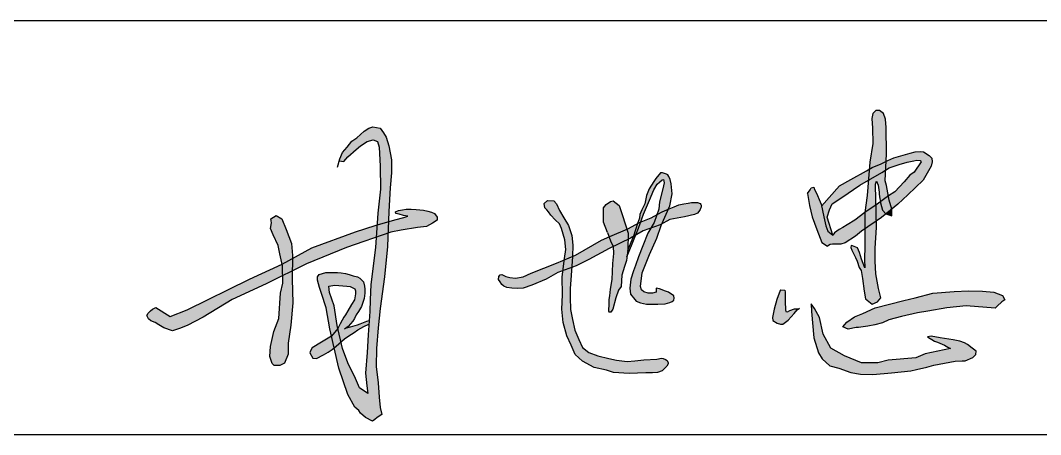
# Model space of a CAD drawing. Extents: x 9732137 to 18866768, y -962146 to 246094.
# Drawn here: x 9819025 to 9820628, y -460106 to -459456 of the extents above; entities that cross this region are included whole.
import ezdxf

# ---------------------------------------------------------------- set-up
doc = ezdxf.new("R2010")
doc.units = 0
doc.header["$LTSCALE"] = 1000
doc.layers.get('0').update_dxf_attribs({"linetype": 'CONTINUOUS'})
doc.layers.add('HATCH', color=254, linetype='CONTINUOUS')

msp = doc.modelspace()

# ---------------------------------------------------------------- hatches: boundary and pattern name
at = {"layer": 'HATCH'}
for points in [[(9820384.9, -459624.2), (9820383.9, -459611.2), (9820380.7, -459602.1), (9820374.4, -459597.9), (9820368.4, -459597.9), (9820364.2, -459602.5), (9820362.5, -459610.2), (9820363.2, -459625.3), (9820363.9, -459649.4), (9820359, -459678.5), (9820358.1, -459689.6), (9820362.8, -459686.9), (9820377.2, -459681.1), (9820385, -459677.3), (9820385.6, -459665.6)], [(9819605.7, -459719.1), (9819607.8, -459695.6), (9819607.6, -459675), (9819603.6, -459653.1), (9819599.3, -459639.5), (9819595.3, -459632.6), (9819589.7, -459625.6), (9819578.5, -459623.5), (9819572, -459625.4), (9819564.6, -459629.9), (9819553.1, -459640.6), (9819545.3, -459645.6), (9819538.1, -459655), (9819530.6, -459663.8), (9819526.3, -459673.4), (9819525.5, -459676.9), (9819532.9, -459677.6), (9819539.3, -459670.2), (9819552.4, -459659.1), (9819559.2, -459653), (9819569.3, -459646.3), (9819579.1, -459643.6), (9819585.8, -459646.3), (9819588.5, -459655.1), (9819589.9, -459685.1), (9819590.6, -459721.1), (9819586.2, -459758.9), (9819584.9, -459777), (9819602.7, -459771.9), (9819603.3, -459756.1)], [(9820456.4, -459672.5), (9820452.4, -459668.3), (9820443.6, -459662.6), (9820438.4, -459662), (9820430.7, -459662.3), (9820422.6, -459664.5), (9820408, -459668.9), (9820396.7, -459672.1), (9820387.7, -459676), (9820385, -459677.3), (9820384.3, -459691), (9820389.7, -459687.5), (9820405.2, -459682.2), (9820417.8, -459678.9), (9820428.6, -459676.6), (9820433.2, -459675.8), (9820438.1, -459675.9), (9820439.8, -459678.4), (9820428.8, -459694.4), (9820422, -459699.4), (9820413.3, -459709.8), (9820398.5, -459725.5), (9820388.4, -459731.5), (9820389.8, -459738.6), (9820393.6, -459752.4), (9820403.2, -459744.7), (9820419, -459730.1), (9820443.1, -459707.2), (9820455.4, -459685), (9820457.1, -459678)], [(9820385, -459677.3), (9820377.2, -459681.1), (9820362.8, -459686.9), (9820358.1, -459689.6), (9820356.9, -459707.3), (9820378.1, -459695.1), (9820384.3, -459691)], [(9820012.8, -459738.4), (9820020, -459722.4), (9820024.9, -459713.3), (9820028.6, -459710.2), (9820032.7, -459706.7), (9820035.2, -459706.2), (9820036, -459711), (9820034.1, -459720.4), (9820028.9, -459741.1), (9820027.6, -459752.6), (9820024.5, -459761.3), (9820025.9, -459760.6), (9820032.9, -459756.6), (9820042.6, -459752.4), (9820045, -459747.1), (9820048.7, -459728.6), (9820047.1, -459713), (9820045.3, -459705.8), (9820043.5, -459701.4), (9820041.8, -459698.8), (9820039.8, -459697.4), (9820033.6, -459695.6), (9820030.5, -459695.6), (9820022.9, -459704.5), (9820019.7, -459709.3), (9820016.3, -459714.7), (9820012.6, -459720.4), (9820008.4, -459731.2), (9820005.5, -459744.1), (9820001.1, -459753.6), (9819998.1, -459761.1), (9819997.6, -459766.8), (9819994.4, -459774.8), (9819997.2, -459773.2), (9819999.1, -459772.5), (9820003.4, -459760.3)], [(9820315.4, -459734.2), (9820343.7, -459714.8), (9820356.9, -459707.3), (9820358.1, -459689.6), (9820353.8, -459692.1), (9820329.3, -459706), (9820311.8, -459715.7), (9820283.4, -459747.7), (9820287.2, -459764.5), (9820290, -459778.6), (9820293.5, -459787.2), (9820301.1, -459793.3), (9820292.3, -459764.9), (9820295.6, -459753.3), (9820300.1, -459744.3)], [(9820384.3, -459691), (9820378.1, -459695.1), (9820356.9, -459707.3), (9820355.1, -459731.2), (9820351.6, -459757.6), (9820368.9, -459745.9), (9820368.6, -459734.6), (9820368.1, -459716.4), (9820368.2, -459713.1), (9820369.7, -459708.5), (9820372.5, -459714.9), (9820373.9, -459726), (9820374, -459729), (9820374.7, -459736.3), (9820376.2, -459740.5), (9820388.4, -459731.5), (9820385.3, -459715.5), (9820383.5, -459707.8)], [(9820282.7, -459744.9), (9820281.1, -459741), (9820275.6, -459727.4), (9820272, -459720.4), (9820271.3, -459718.2), (9820266.9, -459718.9), (9820265.3, -459722), (9820261.2, -459727.9), (9820264.3, -459746.6), (9820268.7, -459764.7), (9820275.9, -459784.6), (9820283.9, -459804.8), (9820292.6, -459810.6), (9820296.8, -459808), (9820300.4, -459807.5), (9820303, -459807.3), (9820308, -459807.3), (9820313.5, -459807.2), (9820320.6, -459805.2), (9820336.7, -459794.7), (9820346.1, -459787), (9820351.4, -459783.4), (9820351.6, -459757.6), (9820335.7, -459769.8), (9820323.8, -459777.2), (9820316.8, -459781.5), (9820311.2, -459784.6), (9820303.8, -459789.9), (9820301.1, -459793.3), (9820293.5, -459787.2), (9820290, -459778.6), (9820287.2, -459764.5)], [(9820389.8, -459738.6), (9820388.4, -459731.5), (9820388.4, -459731.5), (9820376.2, -459740.5), (9820376, -459742.5), (9820379.3, -459754), (9820384.2, -459760), (9820393.6, -459752.4)], [(9819891, -459793.9), (9819885.9, -459778.2), (9819878.4, -459766), (9819871.4, -459754.5), (9819866.7, -459744.1), (9819862.5, -459739.2), (9819852.9, -459738.8), (9819847.6, -459743.7), (9819848.7, -459750.3), (9819851.6, -459753.7), (9819854.4, -459756.8), (9819858.2, -459762), (9819865.1, -459769.2), (9819871.8, -459775.4), (9819874.8, -459782.9), (9819880.2, -459800.5), (9819881.5, -459815.7), (9819879.6, -459830.1), (9819879.3, -459832.1), (9819892, -459826.7), (9819892.5, -459808.8)], [(9819970.5, -459762.5), (9819965.2, -459746.9), (9819956, -459739.3), (9819951.6, -459740.5), (9819945.2, -459745.3), (9819940.8, -459750.5), (9819940.8, -459758.9), (9819940.8, -459773), (9819947.2, -459789), (9819949.5, -459795.7), (9819950.5, -459795.2), (9819977.5, -459783.8)], [(9820083.8, -459761.1), (9820088.5, -459758.6), (9820090.6, -459756.3), (9820092.8, -459752.8), (9820094.3, -459749), (9820094.3, -459746.2), (9820093.9, -459745.1), (9820092.9, -459743.8), (9820088.3, -459742.2), (9820078.9, -459742.2), (9820073.9, -459742.9), (9820066.9, -459744.2), (9820059.3, -459745.9), (9820051.6, -459748.6), (9820043.9, -459751.9), (9820042.6, -459752.4), (9820032.4, -459775.6), (9820045.2, -459768.8), (9820067.9, -459764.5)], [(9820368.9, -459745.9), (9820351.6, -459757.6), (9820351.4, -459783.4), (9820369.6, -459770.9)], [(9820379.3, -459754), (9820376, -459742.5), (9820376.2, -459740.5), (9820370.6, -459744.7), (9820368.9, -459745.9), (9820369.6, -459770.9), (9820377.4, -459765.6), (9820384.2, -459760)], [(9819450.7, -459806.6), (9819442.3, -459784.5), (9819435.3, -459767.8), (9819426.5, -459762.2), (9819418.3, -459767.8), (9819418.9, -459774.1), (9819417.7, -459782.9), (9819422, -459792.8), (9819429.5, -459809.3), (9819432.4, -459822.7), (9819436, -459839), (9819451.9, -459830.2), (9819452, -459825.1)], [(9819672, -459774.7), (9819679.4, -459769.6), (9819679.6, -459765.3), (9819675.3, -459759.5), (9819670.7, -459757.2), (9819665, -459755.8), (9819658.2, -459754.1), (9819646.6, -459752.9), (9819638.6, -459752.5), (9819631, -459752.5), (9819625, -459753.5), (9819618.8, -459754.7), (9819614, -459756.8), (9819614.5, -459759.3), (9819619.6, -459760.5), (9819626.4, -459762.2), (9819633.4, -459763.6), (9819627.2, -459765.5), (9819613, -459769), (9819602.7, -459771.9), (9819602, -459790.3), (9819606.6, -459788.7), (9819622.9, -459785.4), (9819648.7, -459781.1), (9819662.9, -459779.5)], [(9820020.3, -459773.4), (9820024.5, -459761.3), (9820015.6, -459766.2), (9819999.1, -459772.5), (9819995.6, -459782.3), (9819991.4, -459793.1), (9820003.3, -459786.3), (9820015.3, -459782)], [(9820042.6, -459752.4), (9820032.9, -459756.6), (9820025.9, -459760.6), (9820024.5, -459761.3), (9820020.3, -459773.4), (9820015.3, -459782), (9820030, -459776.9), (9820032.4, -459775.6)], [(9820393.6, -459752.4), (9820384.2, -459760), (9820394, -459763.1)], [(9819536.9, -459812.9), (9819583.6, -459796.7), (9819584.9, -459777), (9819582, -459777.9), (9819551.3, -459787.9), (9819482.4, -459813.3), (9819451.9, -459830.2), (9819451.6, -459849.6), (9819473.9, -459838.5)], [(9819602.7, -459771.9), (9819584.9, -459777), (9819583.6, -459796.7), (9819602, -459790.3)], [(9819994.4, -459774.8), (9819978.9, -459783.2), (9819977.5, -459783.8), (9819979.6, -459790), (9819979.3, -459799.6), (9819983.1, -459797.8), (9819988.1, -459794.9)], [(9820024.7, -459797.9), (9820031.2, -459778.4), (9820032.4, -459775.6), (9820030, -459776.9), (9820015.3, -459782), (9820010.5, -459790.3), (9820002.7, -459810.2), (9819995.6, -459827.1), (9819991.2, -459840.7), (9819987.7, -459849.5), (9819983.8, -459862.2), (9819982.2, -459876.4), (9819983.2, -459885.9), (9819989.9, -459894.5), (9819991.9, -459897), (9819998.7, -459899.7), (9820008.6, -459901.5), (9820015.2, -459901.6), (9820026.1, -459901.6), (9820037.9, -459901.2), (9820045, -459898.9), (9820048.5, -459897.3), (9820051.4, -459895.3), (9820051.9, -459892.2), (9820051.1, -459888.5), (9820043, -459882.8), (9820038, -459881), (9820028.6, -459877.5), (9820023.5, -459876.7), (9820023.5, -459880.6), (9820023.3, -459883), (9820018, -459884.3), (9820011.2, -459884.1), (9820004.2, -459882.2), (9820000.5, -459879.2), (9819998.9, -459874.1), (9820001.3, -459852.2), (9820013.1, -459823.6)], [(9819999.1, -459772.5), (9819997.2, -459773.2), (9819994.4, -459774.8), (9819988.1, -459794.9), (9819991.4, -459793.1), (9819995.6, -459782.3)], [(9820369.9, -459781.5), (9820369.6, -459770.9), (9820351.4, -459783.4), (9820351.2, -459810.2), (9820351.1, -459831.5), (9820351.2, -459844.5), (9820346, -459831.2), (9820343.1, -459820.5), (9820339.7, -459813), (9820334.8, -459811), (9820332.1, -459809.9), (9820330, -459809.6), (9820329.2, -459812.6), (9820330.9, -459817.1), (9820336.7, -459828.3), (9820339.4, -459834.3), (9820342.4, -459843.8), (9820345.8, -459848.8), (9820347.5, -459861.4), (9820350.2, -459881.4), (9820352.5, -459893.1), (9820363.1, -459901.5), (9820371.1, -459897.9), (9820376.6, -459891.5), (9820373.1, -459876.8), (9820368.6, -459853.9), (9820367.4, -459834), (9820367.4, -459813.9)], [(9819530.7, -459971.3), (9819528.2, -459960.8), (9819520.6, -459967.4), (9819517.4, -459970.2), (9819517.4, -459970.3), (9819524.9, -460002.1), (9819539.3, -460043.3), (9819550.3, -460063.3), (9819556.5, -460068.6), (9819559, -460072.7), (9819566.8, -460079.5), (9819577.7, -460085.1), (9819581.6, -460082.5), (9819585, -460079.3), (9819592.3, -460074.8), (9819590.1, -460063.9), (9819588.4, -460047.8), (9819586.5, -460025.1), (9819583.7, -459999.7), (9819584, -459971.2), (9819586.9, -459939), (9819589.7, -459908.2), (9819596.6, -459858.7), (9819601.2, -459811.1), (9819602, -459790.3), (9819583.6, -459796.7), (9819582.5, -459812.9), (9819575, -459870.7), (9819574.4, -459895), (9819573.4, -459913.2), (9819571.3, -459949.7), (9819569.3, -459977.6), (9819567, -460009.7), (9819569, -460029.9), (9819570.3, -460041.6), (9819557.6, -460032.7), (9819551.1, -460018.5), (9819539.1, -459993.8)], [(9819949.8, -459814.1), (9819956, -459811), (9819951.8, -459802.3), (9819949.5, -459795.7), (9819937.8, -459801.4), (9819896.6, -459824.7), (9819892, -459826.7), (9819890.8, -459843.9), (9819897.9, -459841.2), (9819917.6, -459831.5)], [(9819978.9, -459816.3), (9819979.3, -459799.6), (9819956, -459811), (9819956.6, -459821.9), (9819955.1, -459837.7), (9819953.7, -459862.9), (9819951.1, -459878), (9819950.3, -459888.3), (9819949.2, -459894.2), (9819949, -459899.3), (9819949, -459903.7), (9819948.4, -459909.4), (9819948.5, -459912.2), (9819949, -459913.5), (9819949.7, -459914.2), (9819952.4, -459914), (9819955.3, -459909.7), (9819960.3, -459891.6), (9819964.4, -459879.6), (9819968.5, -459874), (9819969.7, -459855.9), (9819973.7, -459842.3), (9819976.9, -459833.1)], [(9819979.6, -459790), (9819977.5, -459783.8), (9819950.5, -459795.2), (9819949.5, -459795.7), (9819951.8, -459802.3), (9819956, -459811), (9819979.3, -459799.6)], [(9819991.4, -459793.1), (9819988.1, -459794.9), (9819980.9, -459811.3), (9819978.7, -459817.8), (9819977.6, -459827.2), (9819985.8, -459807.1)], [(9819451.9, -459830.2), (9819436, -459839), (9819436.5, -459841.4), (9819436.9, -459856.9), (9819451.6, -459849.6)], [(9819892, -459826.7), (9819879.3, -459832.1), (9819877, -459849.1), (9819890.8, -459843.9)], [(9819357.5, -459894.5), (9819410.8, -459869.9), (9819436.9, -459856.9), (9819436.5, -459841.4), (9819436, -459839), (9819384.8, -459862.2), (9819286.9, -459910.6), (9819260, -459920.8), (9819237.6, -459907.1), (9819232.3, -459909.3), (9819228.8, -459912), (9819225.3, -459915.5), (9819223.5, -459919.2), (9819225.9, -459924.6), (9819229.8, -459927.7), (9819236.4, -459930.4), (9819242.4, -459934.3), (9819250.1, -459938.6), (9819263.5, -459943.3), (9819274.6, -459939.6), (9819286.6, -459935.3), (9819311.9, -459922.1)], [(9819869, -459852.1), (9819877, -459849.1), (9819879.3, -459832.1), (9819867.2, -459837.2), (9819827, -459852.7), (9819814.5, -459858.6), (9819802.7, -459860.7), (9819793.6, -459859.8), (9819787.4, -459858.2), (9819780.9, -459854.9), (9819778.2, -459855.8), (9819776.1, -459858.4), (9819775.8, -459862.7), (9819778.2, -459866.8), (9819781.2, -459870.5), (9819784.3, -459873.2), (9819788.7, -459875.4), (9819796.6, -459876.4), (9819805.7, -459877), (9819814.5, -459876.4), (9819828, -459871.6), (9819850.7, -459862.2)], [(9819888.2, -459891.3), (9819888.5, -459877.2), (9819889.9, -459856.6), (9819890.8, -459843.9), (9819877, -459849.1), (9819875.7, -459858.6), (9819876.2, -459887.1), (9819875.3, -459909.5), (9819877.3, -459930.4), (9819883, -459951.2), (9819890, -459966), (9819896.5, -459980.7), (9819907.8, -459991.3), (9819926, -460001), (9819945.3, -460005.2), (9819956.4, -460008.6), (9819980.9, -460010.2), (9820007.5, -460009.5), (9820017.9, -460009.3), (9820025.4, -460008.8), (9820033.2, -460006.4), (9820040.4, -459998.8), (9820042.2, -459995.2), (9820042.2, -459993.5), (9820041, -459989.8), (9820038.2, -459988.4), (9820034.6, -459987.1), (9820031.8, -459986.6), (9820024.8, -459987.8), (9820004.3, -459989.2), (9819990, -459990.5), (9819977.8, -459991.6), (9819961.3, -459989.6), (9819949, -459987), (9819931.7, -459982.9), (9819917.9, -459977.3), (9819907.8, -459969.6), (9819901.8, -459956.9), (9819895.5, -459942.2), (9819891.9, -459925.8), (9819888.8, -459909.8)], [(9819452.9, -459899.6), (9819451.4, -459862.2), (9819451.6, -459849.6), (9819436.9, -459856.9), (9819437.2, -459868.4), (9819433.3, -459884.3), (9819430.8, -459924), (9819422.9, -459944.6), (9819417.7, -459967.8), (9819416.8, -459983.6), (9819420.2, -459994.8), (9819423.4, -459998), (9819432, -459998), (9819439.4, -459994.4), (9819445.1, -459980), (9819445.5, -459963), (9819449.6, -459934.6)], [(9819558.2, -459860.9), (9819554.5, -459858.6), (9819547.4, -459856.9), (9819541, -459854.9), (9819535.3, -459853.5), (9819528.8, -459852.5), (9819522.8, -459851.8), (9819513, -459851.8), (9819504.6, -459851.8), (9819494.1, -459854.9), (9819491.4, -459858.9), (9819491.4, -459864), (9819494.4, -459875.4), (9819497.5, -459884.8), (9819505.2, -459907.4), (9819511, -459940.4), (9819513.5, -459952), (9819523.2, -459939.6), (9819522.2, -459935.3), (9819517.6, -459904.1), (9819510.2, -459883.1), (9819509.4, -459873.1), (9819518.5, -459871.6), (9819537.6, -459873.3), (9819543, -459873.9), (9819547.2, -459875.9), (9819550.2, -459877.4), (9819551.3, -459880.9), (9819551.3, -459885.2), (9819549.6, -459894.6), (9819544.8, -459902), (9819539.1, -459912), (9819535.2, -459918.5), (9819533, -459922.2), (9819530.2, -459926.5), (9819527, -459932.6), (9819523.2, -459939.6), (9819528.2, -459960.8), (9819533.7, -459956.1), (9819540.9, -459951.3), (9819548.9, -459946.3), (9819555, -459941.8), (9819564.1, -459936.8), (9819572.3, -459933.1), (9819572.6, -459927.5), (9819568.9, -459928.5), (9819558.7, -459932.4), (9819554.3, -459934.2), (9819543.2, -459937.2), (9819536.8, -459938.6), (9819539.6, -459936.4), (9819546.7, -459928.3), (9819549.4, -459923.9), (9819552.1, -459918.5), (9819555.8, -459913.2), (9819560.5, -459905.4), (9819564.9, -459892.9), (9819565.6, -459884.5), (9819565.6, -459878.1), (9819565.3, -459873.1), (9819563.6, -459866.7)], [(9820240.1, -459916.3), (9820245.1, -459910.3), (9820246.9, -459909.1), (9820241.1, -459908.8), (9820233.8, -459911.3), (9820229.8, -459913.8), (9820227.1, -459913.3), (9820226.8, -459910.5), (9820226.8, -459906.7), (9820226.3, -459901), (9820226.3, -459896.7), (9820226.3, -459890.7), (9820226.1, -459887.2), (9820226.1, -459882.7), (9820225.6, -459879.6), (9820219, -459879.1), (9820217, -459884.4), (9820213.2, -459894.4), (9820208.7, -459909.5), (9820207.2, -459917.5), (9820206.2, -459922.3), (9820207, -459927.3), (9820213.7, -459931.6), (9820218.8, -459933.1), (9820222.8, -459932.8), (9820230.8, -459926.6)], [(9820409, -459921), (9820434, -459915.4), (9820450.2, -459912.4), (9820480.1, -459907.3), (9820510.7, -459904.2), (9820556, -459908), (9820559.3, -459904.7), (9820566.6, -459897.8), (9820571.2, -459895), (9820567.9, -459887.9), (9820553.9, -459882.6), (9820536.4, -459881.3), (9820514.2, -459880.8), (9820491.8, -459881.6), (9820458.4, -459884.6), (9820430.2, -459891.5), (9820412.8, -459895.8), (9820367.8, -459907.6), (9820348.2, -459916), (9820334.9, -459921.5), (9820323.2, -459929.9), (9820316.9, -459937), (9820325.3, -459941.1), (9820337.5, -459938.3), (9820341.6, -459938.1), (9820356.1, -459936), (9820367.3, -459934.2), (9820379.2, -459930.7), (9820388.9, -459926.1)], [(9820279.9, -459922.6), (9820272.3, -459908.6), (9820267.2, -459901.2), (9820267.5, -459913), (9820271, -459954.3), (9820278.6, -459977.8), (9820284.6, -459987.6), (9820296.6, -459998.2), (9820310.7, -460002.2), (9820329.2, -460009.1), (9820344.8, -460011.7), (9820363.7, -460011.9), (9820393.4, -460009.5), (9820423.5, -460006), (9820432.3, -460004), (9820448.7, -460000.6), (9820460, -459997.6), (9820493.5, -459991.3), (9820504.2, -459990.5), (9820509.2, -459990.5), (9820521.3, -459985.3), (9820526, -459980.4), (9820526.2, -459975.6), (9820519.9, -459970.6), (9820512.9, -459965.1), (9820508.2, -459962.3), (9820500.6, -459959.7), (9820489.9, -459957.5), (9820469.9, -459954.2), (9820455.6, -459951.6), (9820449.6, -459953), (9820461, -459959.5), (9820465.5, -459961.3), (9820476.8, -459965.9), (9820481.6, -459968.9), (9820486, -459971.2), (9820446, -459979.8), (9820431.4, -459985.8), (9820388, -459989.7), (9820371.8, -459993.6), (9820346.2, -459993.6), (9820319.3, -459982.6), (9820298, -459970.7), (9820285.8, -459948.6)], [(9819523.2, -459939.6), (9819513.5, -459952), (9819517.4, -459970.2), (9819520.6, -459967.4), (9819528.2, -459960.8)], [(9819517.4, -459970.2), (9819513.5, -459952), (9819497.8, -459961.5), (9819483, -459970), (9819480.2, -459974.6), (9819479.3, -459978.2), (9819483.9, -459986.1), (9819490, -459987.1), (9819500.9, -459981.3), (9819508.3, -459976.7), (9819514.3, -459972.8)]]:
    msp.add_hatch(color=256, dxfattribs=at).paths.add_polyline_path(points)

# ---------------------------------------------------------------- linework, layer by layer
for p, q in [((9817456.8, -459456.3), (9828456.8, -459456.3)), ((9817456.8, -460106.3), (9822956.8, -460106.3))]:
    msp.add_line(p, q)
for points in [[(9820376, -459742.5), (9820379.3, -459754), (9820384.2, -459760), (9820394, -459763.1), (9820393.6, -459752.4), (9820389.8, -459738.6), (9820385.3, -459715.5), (9820383.5, -459707.8), (9820385.6, -459665.6), (9820384.9, -459624.2), (9820383.9, -459611.2), (9820380.7, -459602.1), (9820374.4, -459597.9), (9820368.4, -459597.9), (9820364.2, -459602.5), (9820362.5, -459610.2), (9820363.2, -459625.3), (9820363.9, -459649.4), (9820359, -459678.5), (9820355.1, -459731.2), (9820351.6, -459757.6), (9820351.2, -459810.2), (9820351.1, -459831.5), (9820351.2, -459844.5), (9820346, -459831.2), (9820343.1, -459820.5), (9820339.7, -459813)], [(9819523.1, -459686.8), (9819526.3, -459673.4), (9819530.6, -459663.8), (9819538.1, -459655), (9819545.3, -459645.6), (9819553.1, -459640.6), (9819564.6, -459629.9), (9819572, -459625.4), (9819578.5, -459623.5), (9819589.7, -459625.6), (9819595.3, -459632.6), (9819599.3, -459639.5), (9819603.6, -459653.1), (9819607.6, -459675), (9819607.8, -459695.6), (9819605.7, -459719.1), (9819603.3, -459756.1), (9819601.2, -459811.1), (9819596.6, -459858.7), (9819589.7, -459908.2), (9819586.9, -459939), (9819584, -459971.2), (9819583.7, -459999.7), (9819586.5, -460025.1), (9819588.4, -460047.8), (9819590.1, -460063.9), (9819592.3, -460074.8), (9819585, -460079.3), (9819581.6, -460082.5), (9819577.7, -460085.1), (9819566.8, -460079.5), (9819559, -460072.7), (9819556.5, -460068.6), (9819550.3, -460063.3), (9819539.3, -460043.3), (9819524.9, -460002.1), (9819517.4, -459970.3), (9819511, -459940.4), (9819505.2, -459907.4), (9819497.5, -459884.8), (9819494.4, -459875.4), (9819491.4, -459864), (9819491.4, -459858.9), (9819494.1, -459854.9), (9819494.1, -459854.9), (9819504.6, -459851.8), (9819513, -459851.8), (9819513, -459851.8), (9819522.8, -459851.8), (9819528.8, -459852.5), (9819535.3, -459853.5), (9819541, -459854.9), (9819547.4, -459856.9), (9819554.5, -459858.6), (9819558.2, -459860.9), (9819563.6, -459866.7), (9819565.3, -459873.1), (9819565.6, -459878.1), (9819565.6, -459884.5), (9819564.9, -459892.9), (9819560.5, -459905.4), (9819555.8, -459913.2), (9819552.1, -459918.5), (9819549.4, -459923.9), (9819546.7, -459928.3), (9819546.7, -459928.3), (9819539.6, -459936.4), (9819533.9, -459940.8)], [(9819525.5, -459676.9), (9819532.9, -459677.6), (9819532.9, -459677.6), (9819539.3, -459670.2), (9819552.4, -459659.1), (9819559.2, -459653), (9819569.3, -459646.3), (9819579.1, -459643.6), (9819579.1, -459643.6), (9819585.8, -459646.3), (9819588.5, -459655.1), (9819589.9, -459685.1), (9819590.6, -459721.1), (9819586.2, -459758.9), (9819582.5, -459812.9), (9819575, -459870.7), (9819574.4, -459895), (9819573.4, -459913.2), (9819571.3, -459949.7), (9819569.3, -459977.6), (9819567, -460009.7), (9819569, -460029.9), (9819570.3, -460041.6), (9819570.3, -460041.6), (9819557.6, -460032.7), (9819551.1, -460018.5), (9819539.1, -459993.8), (9819530.7, -459971.3), (9819522.2, -459935.3), (9819517.6, -459904.1), (9819510.2, -459883.1), (9819509.4, -459873.1), (9819509.4, -459873.1), (9819518.5, -459871.6), (9819537.6, -459873.3), (9819537.6, -459873.3), (9819543, -459873.9), (9819547.2, -459875.9), (9819550.2, -459877.4), (9819551.3, -459880.9), (9819551.3, -459885.2), (9819549.6, -459894.6), (9819544.8, -459902), (9819539.1, -459912), (9819535.2, -459918.5), (9819533, -459922.2), (9819530.2, -459926.5), (9819527, -459932.6), (9819523.2, -459939.6), (9819513.5, -459952), (9819497.8, -459961.5), (9819483, -459970), (9819480.2, -459974.6), (9819479.3, -459978.2), (9819483.9, -459986.1), (9819490, -459987.1), (9819500.9, -459981.3), (9819508.3, -459976.7), (9819514.3, -459972.8), (9819520.6, -459967.4), (9819533.7, -459956.1), (9819540.9, -459951.3), (9819548.9, -459946.3), (9819555, -459941.8), (9819564.1, -459936.8), (9819572.3, -459933.1)], [(9820283.4, -459747.7), (9820311.8, -459715.7), (9820329.3, -459706), (9820353.8, -459692.1), (9820362.8, -459686.9), (9820377.2, -459681.1), (9820387.7, -459676), (9820396.7, -459672.1), (9820408, -459668.9), (9820422.6, -459664.5), (9820430.7, -459662.3), (9820438.4, -459662), (9820443.6, -459662.6), (9820452.4, -459668.3), (9820456.4, -459672.5), (9820457.1, -459678), (9820455.4, -459685), (9820443.1, -459707.2), (9820419, -459730.1), (9820403.2, -459744.7), (9820377.4, -459765.6), (9820346.1, -459787), (9820336.7, -459794.7), (9820320.6, -459805.2), (9820313.5, -459807.2), (9820308, -459807.3), (9820303, -459807.3), (9820300.4, -459807.5), (9820296.8, -459808), (9820292.6, -459810.6)], [(9820261.2, -459727.9), (9820265.3, -459722), (9820266.9, -459718.9), (9820266.9, -459718.9), (9820271.3, -459718.2), (9820272, -459720.4), (9820275.6, -459727.4), (9820281.1, -459741), (9820282.7, -459744.9), (9820287.2, -459764.5), (9820290, -459778.6), (9820293.5, -459787.2), (9820301.1, -459793.3), (9820292.3, -459764.9), (9820295.6, -459753.3), (9820300.1, -459744.3), (9820315.4, -459734.2), (9820343.7, -459714.8), (9820378.1, -459695.1), (9820389.7, -459687.5), (9820405.2, -459682.2), (9820417.8, -459678.9), (9820428.6, -459676.6), (9820433.2, -459675.8), (9820438.1, -459675.9), (9820439.8, -459678.4), (9820428.8, -459694.4), (9820422, -459699.4), (9820413.3, -459709.8), (9820398.5, -459725.5), (9820388.4, -459731.5), (9820370.6, -459744.7), (9820351.6, -459757.6), (9820335.7, -459769.8), (9820323.8, -459777.2), (9820316.8, -459781.5), (9820311.2, -459784.6), (9820303.8, -459789.9), (9820301.1, -459793.3)], [(9819977.6, -459827.2), (9819985.8, -459807.1), (9819995.6, -459782.3), (9820003.4, -459760.3), (9820012.8, -459738.4), (9820020, -459722.4), (9820024.9, -459713.3), (9820028.6, -459710.2), (9820032.7, -459706.7), (9820035.2, -459706.2), (9820036, -459711), (9820034.1, -459720.4), (9820028.9, -459741.1), (9820027.6, -459752.6), (9820020.3, -459773.4), (9820010.5, -459790.3), (9820002.7, -459810.2), (9819995.6, -459827.1), (9819991.2, -459840.7), (9819987.7, -459849.5), (9819983.8, -459862.2), (9819982.2, -459876.4), (9819983.2, -459885.9), (9819989.9, -459894.5), (9819991.9, -459897), (9819998.7, -459899.7), (9820008.6, -459901.5), (9820015.2, -459901.6), (9820026.1, -459901.6), (9820037.9, -459901.2), (9820045, -459898.9), (9820048.5, -459897.3), (9820051.4, -459895.3), (9820051.9, -459892.2), (9820051.1, -459888.5), (9820043, -459882.8), (9820038, -459881), (9820028.6, -459877.5), (9820023.5, -459876.7), (9820023.5, -459880.6), (9820023.3, -459883), (9820018, -459884.3), (9820011.2, -459884.1), (9820004.2, -459882.2), (9820000.5, -459879.2), (9819998.9, -459874.1), (9820001.3, -459852.2), (9820013.1, -459823.6), (9820024.7, -459797.9), (9820031.2, -459778.4), (9820045, -459747.1), (9820048.7, -459728.6), (9820047.1, -459713), (9820045.3, -459705.8), (9820043.5, -459701.4), (9820041.8, -459698.8), (9820039.8, -459697.4), (9820033.6, -459695.6), (9820030.5, -459695.6), (9820022.9, -459704.5), (9820019.7, -459709.3), (9820016.3, -459714.7), (9820012.6, -459720.4), (9820008.4, -459731.2), (9820005.5, -459744.1), (9820001.1, -459753.6), (9819998.1, -459761.1), (9819997.6, -459766.8)], [(9820339.7, -459813), (9820334.8, -459811), (9820332.1, -459809.9), (9820330, -459809.6), (9820329.2, -459812.6), (9820330.9, -459817.1), (9820336.7, -459828.3), (9820339.4, -459834.3), (9820342.4, -459843.8), (9820345.8, -459848.8), (9820347.5, -459861.4), (9820350.2, -459881.4), (9820352.5, -459893.1), (9820363.1, -459901.5), (9820371.1, -459897.9), (9820376.6, -459891.5), (9820376.6, -459891.5), (9820373.1, -459876.8), (9820368.6, -459853.9), (9820367.4, -459834), (9820367.4, -459813.9), (9820369.9, -459781.5), (9820368.6, -459734.6), (9820368.1, -459716.4), (9820368.2, -459713.1), (9820369.7, -459708.5), (9820369.7, -459708.5), (9820372.5, -459714.9), (9820373.9, -459726), (9820374, -459729), (9820374.7, -459736.3), (9820376.2, -459740.5), (9820376, -459742.5)], [(9820261.2, -459727.9), (9820264.3, -459746.6), (9820268.7, -459764.7), (9820275.9, -459784.6), (9820283.9, -459804.8), (9820292.6, -459810.6)], [(9820092.9, -459743.8), (9820093.9, -459745.1), (9820094.3, -459746.2), (9820094.3, -459749), (9820092.8, -459752.8), (9820090.6, -459756.3), (9820088.5, -459758.6), (9820083.8, -459761.1), (9820067.9, -459764.5), (9820045.2, -459768.8), (9820030, -459776.9), (9820003.3, -459786.3), (9819983.1, -459797.8), (9819949.8, -459814.1), (9819917.6, -459831.5), (9819897.9, -459841.2), (9819869, -459852.1), (9819850.7, -459862.2), (9819828, -459871.6), (9819814.5, -459876.4), (9819805.7, -459877), (9819796.6, -459876.4), (9819788.7, -459875.4), (9819784.3, -459873.2), (9819781.2, -459870.5), (9819778.2, -459866.8), (9819775.8, -459862.7), (9819776.1, -459858.4), (9819778.2, -459855.8), (9819780.9, -459854.9)], [(9819780.9, -459854.9), (9819787.4, -459858.2), (9819793.6, -459859.8), (9819802.7, -459860.7), (9819814.5, -459858.6), (9819827, -459852.7), (9819867.2, -459837.2), (9819896.6, -459824.7), (9819937.8, -459801.4), (9819950.5, -459795.2), (9819978.9, -459783.2), (9819997.2, -459773.2), (9820015.6, -459766.2), (9820025.9, -459760.6), (9820032.9, -459756.6), (9820043.9, -459751.9), (9820051.6, -459748.6), (9820059.3, -459745.9), (9820066.9, -459744.2), (9820073.9, -459742.9), (9820078.9, -459742.2), (9820088.3, -459742.2), (9820088.3, -459742.2), (9820092.9, -459743.8)], [(9819848.7, -459750.3), (9819847.6, -459743.7), (9819852.9, -459738.8), (9819862.5, -459739.2), (9819866.7, -459744.1), (9819871.4, -459754.5), (9819878.4, -459766), (9819885.9, -459778.2), (9819891, -459793.9), (9819892.5, -459808.8), (9819892, -459826.7), (9819889.9, -459856.6), (9819888.5, -459877.2), (9819888.2, -459891.3), (9819888.8, -459909.8), (9819891.9, -459925.8), (9819895.5, -459942.2), (9819901.8, -459956.9), (9819907.8, -459969.6), (9819917.9, -459977.3), (9819931.7, -459982.9), (9819949, -459987), (9819961.3, -459989.6), (9819977.8, -459991.6), (9819990, -459990.5), (9820004.3, -459989.2), (9820024.8, -459987.8), (9820031.8, -459986.6), (9820034.6, -459987.1), (9820038.2, -459988.4), (9820041, -459989.8), (9820042.2, -459993.5), (9820042.2, -459995.2), (9820040.4, -459998.8), (9820033.2, -460006.4), (9820025.4, -460008.8), (9820017.9, -460009.3), (9820007.5, -460009.5), (9819980.9, -460010.2), (9819956.4, -460008.6), (9819945.3, -460005.2), (9819926, -460001), (9819907.8, -459991.3), (9819896.5, -459980.7), (9819890, -459966), (9819883, -459951.2), (9819877.3, -459930.4), (9819875.3, -459909.5), (9819876.2, -459887.1), (9819875.7, -459858.6), (9819879.6, -459830.1), (9819881.5, -459815.7), (9819880.2, -459800.5), (9819874.8, -459782.9), (9819871.8, -459775.4), (9819865.1, -459769.2), (9819858.2, -459762), (9819854.4, -459756.8), (9819851.6, -459753.7), (9819848.7, -459750.3)], [(9819947.2, -459789), (9819940.8, -459773), (9819940.8, -459758.9), (9819940.8, -459750.5), (9819945.2, -459745.3), (9819951.6, -459740.5), (9819956, -459739.3), (9819965.2, -459746.9), (9819970.5, -459762.5), (9819979.6, -459790), (9819978.9, -459816.3), (9819976.9, -459833.1), (9819973.7, -459842.3), (9819969.7, -459855.9), (9819968.5, -459874), (9819964.4, -459879.6), (9819960.3, -459891.6), (9819955.3, -459909.7), (9819952.4, -459914), (9819949.7, -459914.2)], [(9819237.6, -459907.1), (9819260, -459920.8), (9819286.9, -459910.6), (9819384.8, -459862.2), (9819436, -459839), (9819482.4, -459813.3), (9819551.3, -459787.9), (9819582, -459777.9), (9819613, -459769), (9819627.2, -459765.5), (9819633.4, -459763.6), (9819626.4, -459762.2), (9819619.6, -459760.5), (9819614.5, -459759.3), (9819614.5, -459759.3), (9819614, -459756.8), (9819618.8, -459754.7), (9819625, -459753.5), (9819631, -459752.5), (9819638.6, -459752.5), (9819646.6, -459752.9), (9819658.2, -459754.1), (9819665, -459755.8), (9819670.7, -459757.2), (9819675.3, -459759.5), (9819679.6, -459765.3), (9819679.4, -459769.6), (9819672, -459774.7), (9819662.9, -459779.5), (9819648.7, -459781.1), (9819622.9, -459785.4), (9819606.6, -459788.7), (9819536.9, -459812.9), (9819473.9, -459838.5), (9819410.8, -459869.9), (9819357.5, -459894.5), (9819311.9, -459922.1), (9819286.6, -459935.3), (9819274.6, -459939.6), (9819263.5, -459943.3), (9819250.1, -459938.6), (9819242.4, -459934.3), (9819236.4, -459930.4), (9819229.8, -459927.7), (9819225.9, -459924.6), (9819223.5, -459919.2), (9819225.3, -459915.5), (9819228.8, -459912), (9819232.3, -459909.3), (9819237.6, -459907.1)], [(9819418.3, -459767.8), (9819426.5, -459762.2), (9819435.3, -459767.8), (9819442.3, -459784.5), (9819450.7, -459806.6), (9819452, -459825.1), (9819451.4, -459862.2), (9819452.9, -459899.6), (9819449.6, -459934.6), (9819445.5, -459963), (9819445.1, -459980), (9819439.4, -459994.4), (9819432, -459998), (9819423.4, -459998), (9819420.2, -459994.8), (9819416.8, -459983.6), (9819417.7, -459967.8), (9819422.9, -459944.6), (9819430.8, -459924), (9819433.3, -459884.3), (9819437.2, -459868.4), (9819436.5, -459841.4), (9819432.4, -459822.7), (9819429.5, -459809.3), (9819422, -459792.8), (9819417.7, -459782.9), (9819418.9, -459774.1), (9819418.3, -459767.8)], [(9819997.6, -459766.8), (9819994.4, -459774.8), (9819988.1, -459794.9), (9819980.9, -459811.3), (9819978.7, -459817.8)], [(9819947.2, -459789), (9819951.8, -459802.3), (9819956, -459811), (9819956.6, -459821.9), (9819955.1, -459837.7), (9819953.7, -459862.9), (9819951.1, -459878), (9819950.3, -459888.3), (9819949.2, -459894.2), (9819949, -459899.3), (9819949, -459903.7), (9819948.4, -459909.4), (9819948.5, -459912.2)], [(9820219, -459879.1), (9820217, -459884.4), (9820213.2, -459894.4), (9820208.7, -459909.5), (9820207.2, -459917.5), (9820206.2, -459922.3), (9820207, -459927.3), (9820207, -459927.3), (9820213.7, -459931.6), (9820218.8, -459933.1), (9820222.8, -459932.8), (9820230.8, -459926.6), (9820240.1, -459916.3), (9820245.1, -459910.3), (9820248.7, -459908)], [(9820219, -459879.1), (9820225.6, -459879.6), (9820226.1, -459882.7), (9820226.1, -459887.2), (9820226.3, -459890.7), (9820226.3, -459896.7), (9820226.3, -459901), (9820226.8, -459906.7), (9820226.8, -459910.5), (9820227.1, -459913.3), (9820227.1, -459913.3), (9820229.8, -459913.8), (9820233.8, -459911.3), (9820241.1, -459908.8), (9820241.1, -459908.8), (9820246.9, -459909.1)], [(9820323.2, -459929.9), (9820334.9, -459921.5), (9820348.2, -459916), (9820367.8, -459907.6), (9820412.8, -459895.8), (9820430.2, -459891.5), (9820458.4, -459884.6), (9820491.8, -459881.6), (9820514.2, -459880.8), (9820536.4, -459881.3), (9820553.9, -459882.6), (9820567.9, -459887.9), (9820567.9, -459887.9), (9820571.2, -459895), (9820566.6, -459897.8), (9820559.3, -459904.7), (9820556, -459908), (9820556, -459908), (9820510.7, -459904.2), (9820480.1, -459907.3), (9820450.2, -459912.4), (9820434, -459915.4), (9820409, -459921), (9820388.9, -459926.1), (9820379.2, -459930.7), (9820367.3, -459934.2), (9820356.1, -459936), (9820341.6, -459938.1), (9820337.5, -459938.3), (9820325.3, -459941.1), (9820316.9, -459937), (9820323.2, -459929.9), (9820323.2, -459929.9)], [(9820267.2, -459901.2), (9820267.5, -459913), (9820271, -459954.3), (9820278.6, -459977.8), (9820284.6, -459987.6), (9820296.6, -459998.2), (9820310.7, -460002.2), (9820329.2, -460009.1), (9820344.8, -460011.7), (9820363.7, -460011.9), (9820393.4, -460009.5), (9820423.5, -460006), (9820432.3, -460004), (9820448.7, -460000.6), (9820460, -459997.6), (9820493.5, -459991.3), (9820504.2, -459990.5), (9820509.2, -459990.5), (9820521.3, -459985.3), (9820526, -459980.4), (9820526.2, -459975.6), (9820519.9, -459970.6), (9820512.9, -459965.1), (9820508.2, -459962.3), (9820500.6, -459959.7), (9820489.9, -459957.5), (9820469.9, -459954.2), (9820455.6, -459951.6), (9820449.6, -459953), (9820449.6, -459953), (9820449.6, -459953), (9820461, -459959.5), (9820465.5, -459961.3), (9820476.8, -459965.9), (9820481.6, -459968.9), (9820486, -459971.2), (9820446, -459979.8), (9820431.4, -459985.8), (9820388, -459989.7), (9820371.8, -459993.6), (9820346.2, -459993.6), (9820319.3, -459982.6), (9820298, -459970.7), (9820285.8, -459948.6), (9820279.9, -459922.6), (9820272.3, -459908.6), (9820267.2, -459901.2)], [(9819536.8, -459938.6), (9819536.8, -459938.6), (9819543.2, -459937.2), (9819554.3, -459934.2), (9819558.7, -459932.4), (9819568.9, -459928.5), (9819572.6, -459927.5)], [(9819948.5, -459912.2), (9819949, -459913.5), (9819949.7, -459914.2)]]:
    msp.add_lwpolyline(points)

doc.saveas('drawing.dxf')
